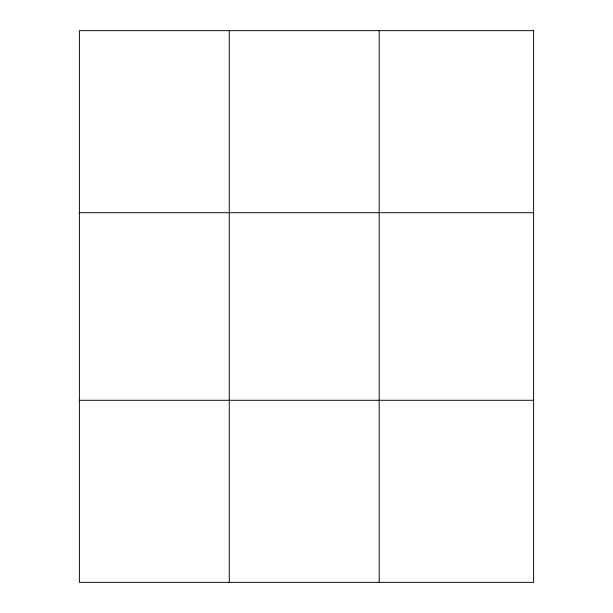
<?xml version="1.0" encoding="UTF-8"?>
<svg xmlns="http://www.w3.org/2000/svg" width="613" height="613" viewBox="0 0 613 613"><rect width="100%" height="100%" fill="white"/><g stroke="black" fill="none" stroke-linecap="round" stroke-linejoin="round"><path stroke-width="0.92" d="M229.277 582.35L229.277 30.65M379.179 582.35L379.179 30.65M79.383 212.711L533.616 212.711M79.383 400.289L533.616 400.289M533.616 30.65L533.616 582.35L79.383 582.35L79.383 30.65L533.616 30.65"/></g></svg>
